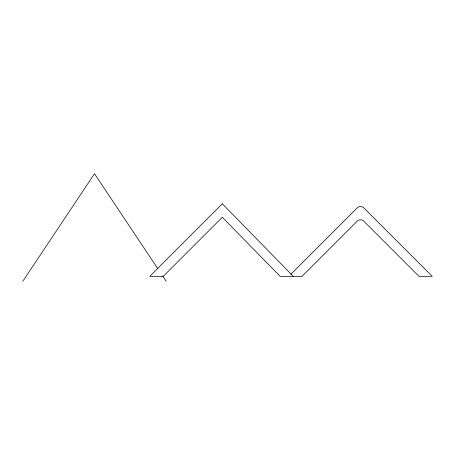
<?xml version="1.0" encoding="UTF-8"?>
<svg xmlns="http://www.w3.org/2000/svg" width="455" height="455" viewBox="0 0 455 455"><rect width="100%" height="100%" fill="white"/><g stroke="black" fill="none" stroke-linecap="round" stroke-linejoin="round"><path stroke-width="0.68" d="M22.75 281.304L94.486 173.696L157.942 268.888M222.319 203.8L149.792 276.327L163.243 276.327L222.319 217.251L280.109 276.327L302.063 276.327L357.346 221.045C359.029 219.338 361.998 219.338 363.687 221.045L418.97 276.327L432.25 276.327L363.687 207.764A4.482 4.482 0 0 0 357.346 207.764L290.779 274.325M222.307 203.783L293.265 276.327M162.674 275.98L166.223 281.304"/></g></svg>
